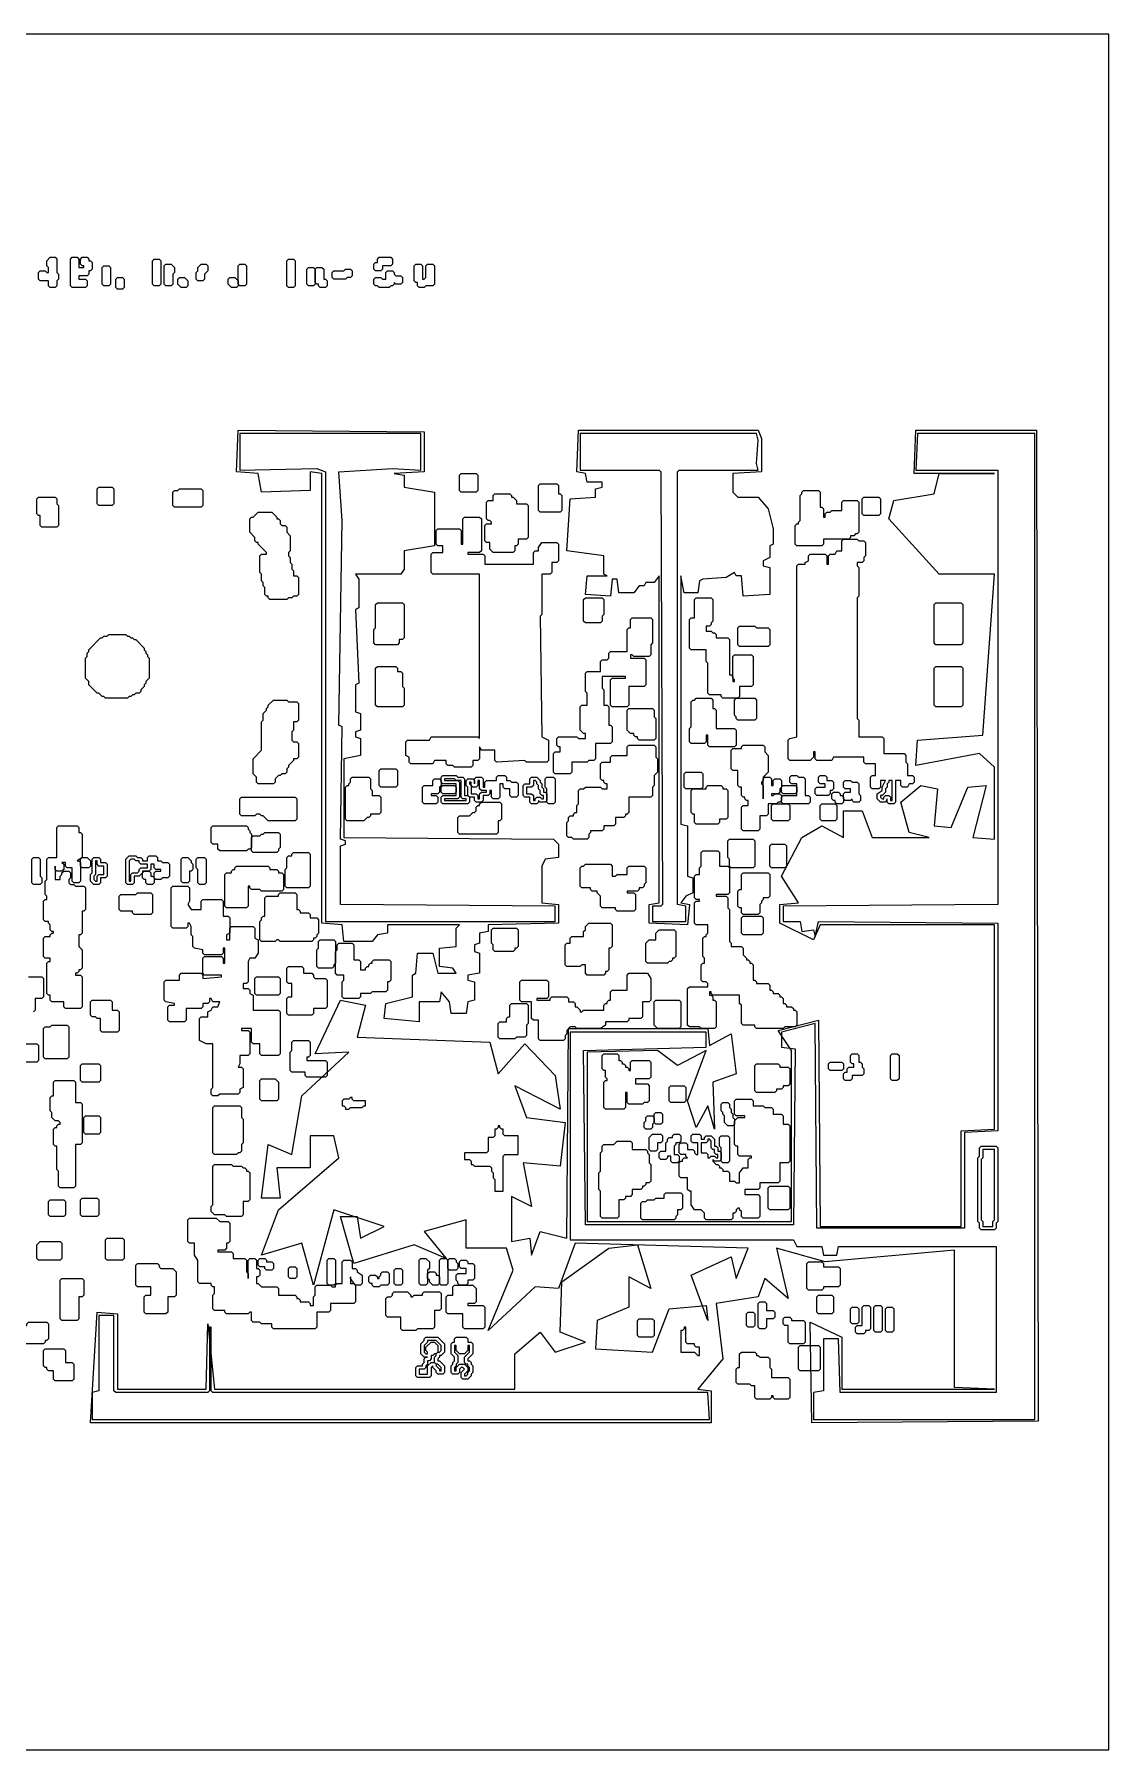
# Model space of a CAD drawing. Header units: metres. Extents: x 0 to 1023, y 1 to 1024.
# Drawn here: x 382 to 1023, y 1 to 1024 of the extents above; entities that cross this region are included whole.
import ezdxf

# ---------------------------------------------------------------- set-up
doc = ezdxf.new("R2010")
doc.units = ezdxf.units.M
doc.layers.add('A-FURN', color=2, linetype='Continuous')
doc.layers.add('A-WALL', color=1, linetype='Continuous')

msp = doc.modelspace()

# ---------------------------------------------------------------- linework, layer by layer
at = {"layer": 'A-FURN'}
for points in [[(0, 1024), (0, 1), (1023, 1), (1023, 1024), (0, 1024)], [(392, 891), (395, 891), (396, 890), (396, 882), (397, 881), (397, 878), (396, 877), (396, 874), (395, 873), (392, 873), (391, 874), (391, 877), (386, 877), (385, 878), (385, 882), (386, 883), (389, 883), (390, 882), (391, 882), (391, 885), (390, 886), (390, 889), (392, 891)], [(405, 891), (408, 891), (409, 890), (409, 885), (412, 885), (412, 886), (411, 886), (410, 887), (410, 890), (411, 891), (414, 891), (415, 890), (415, 889), (416, 889), (417, 888), (417, 884), (416, 883), (415, 883), (415, 881), (414, 880), (409, 880), (409, 878), (413, 878), (414, 877), (414, 874), (413, 873), (405, 873), (404, 874), (404, 890), (405, 891)], [(585, 884), (585, 887), (586, 888), (587, 888), (587, 890), (588, 891), (595, 891), (596, 890), (596, 887), (595, 886), (590, 886), (590, 884), (589, 883), (586, 883), (585, 884)], [(424, 886), (427, 886), (428, 885), (428, 875), (427, 874), (424, 874), (423, 875), (423, 885), (424, 886)], [(454, 890), (457, 890), (458, 889), (458, 875), (457, 874), (454, 874), (453, 875), (453, 889), (454, 890)], [(461, 887), (464, 887), (466, 885), (466, 882), (465, 881), (465, 875), (464, 874), (461, 874), (460, 875), (460, 886), (461, 887)], [(485, 887), (486, 886), (486, 883), (484, 881), (484, 878), (483, 877), (480, 877), (479, 878), (479, 882), (480, 883), (480, 885), (482, 887), (485, 887)], [(505, 887), (508, 887), (509, 886), (509, 875), (508, 874), (505, 874), (504, 875), (504, 886), (505, 887)], [(534, 890), (537, 890), (538, 889), (538, 874), (537, 873), (534, 873), (533, 874), (533, 889), (534, 890)], [(546, 885), (549, 885), (550, 884), (550, 875), (549, 874), (546, 874), (545, 875), (545, 884), (546, 885)], [(551, 885), (554, 885), (555, 884), (555, 878), (556, 878), (557, 877), (557, 874), (556, 873), (553, 873), (552, 874), (552, 875), (551, 875), (550, 876), (550, 884), (551, 885)], [(572, 883), (572, 880), (571, 879), (569, 879), (568, 878), (561, 878), (560, 879), (560, 882), (561, 883), (567, 883), (568, 884), (571, 884), (572, 883)], [(585, 878), (586, 879), (589, 879), (590, 878), (592, 878), (592, 882), (593, 883), (596, 883), (597, 882), (597, 881), (598, 880), (601, 880), (602, 879), (602, 876), (601, 875), (598, 875), (597, 876), (597, 875), (596, 874), (595, 874), (594, 873), (588, 873), (587, 874), (586, 874), (585, 875), (585, 878)], [(609, 886), (610, 887), (613, 887), (614, 886), (614, 878), (615, 878), (616, 879), (616, 886), (617, 887), (620, 887), (621, 886), (621, 875), (620, 874), (616, 874), (615, 873), (612, 873), (611, 874), (611, 876), (610, 876), (609, 877), (609, 886)], [(432, 879), (435, 879), (436, 878), (436, 873), (435, 872), (432, 872), (431, 873), (431, 878), (432, 879)], [(468, 878), (469, 879), (472, 879), (474, 877), (474, 874), (473, 873), (470, 873), (468, 875), (468, 878)], [(498, 878), (499, 879), (502, 879), (504, 877), (504, 874), (503, 873), (500, 873), (498, 875), (498, 878)], [(980, 788), (981, 197), (846, 196), (845, 256), (864, 247), (864, 216), (955, 216), (931, 217), (931, 299), (854, 292), (825, 300), (832, 270), (818, 282), (814, 271), (789, 267), (793, 234), (778, 216), (786, 215), (786, 196), (416, 196), (420, 262), (432, 261), (432, 216), (485, 216), (486, 255), (490, 216), (669, 216), (669, 237), (684, 250), (693, 238), (711, 244), (696, 250), (697, 280), (725, 300), (742, 302), (750, 276), (737, 283), (737, 265), (718, 257), (717, 240), (751, 238), (761, 264), (783, 266), (784, 257), (774, 284), (798, 295), (801, 282), (808, 300), (705, 303), (695, 276), (681, 277), (653, 251), (668, 287), (664, 300), (640, 300), (640, 317), (615, 310), (628, 294), (609, 302), (573, 291), (565, 319), (575, 319), (577, 306), (591, 313), (561, 323), (549, 278), (542, 303), (518, 296), (528, 323), (564, 354), (561, 367), (547, 367), (547, 348), (527, 348), (529, 330), (518, 330), (522, 362), (536, 356), (542, 391), (570, 417), (550, 416), (565, 448), (580, 445), (575, 426), (654, 423), (659, 404), (675, 422), (693, 403), (696, 383), (669, 397), (676, 378), (699, 375), (696, 349), (674, 351), (679, 325), (667, 331), (667, 304), (678, 306), (679, 296), (684, 310), (700, 306), (701, 431), (784, 431), (785, 421), (798, 428), (801, 404), (787, 399), (788, 371), (784, 385), (777, 372), (772, 388), (783, 418), (766, 409), (754, 418), (712, 417), (712, 316), (834, 316), (834, 418), (826, 430), (850, 436), (851, 313), (935, 313), (935, 370), (955, 371), (955, 493), (851, 493), (847, 484), (827, 494), (827, 505), (838, 506), (828, 522), (840, 545), (852, 552), (865, 545), (865, 561), (876, 561), (882, 545), (916, 545), (904, 548), (899, 566), (911, 576), (921, 574), (919, 552), (929, 551), (939, 575), (950, 576), (942, 545), (955, 544), (955, 587), (946, 595), (908, 588), (909, 603), (948, 606), (955, 702), (922, 702), (892, 735), (895, 746), (919, 750), (922, 762), (955, 762), (907, 762), (908, 788), (980, 788)], [(504, 788), (615, 787), (615, 763), (597, 762), (603, 761), (603, 754), (621, 751), (621, 719), (603, 716), (603, 705), (601, 702), (574, 702), (576, 699), (576, 682), (574, 681), (576, 637), (574, 636), (574, 620), (577, 619), (577, 609), (574, 608), (574, 605), (577, 604), (577, 594), (567, 592), (567, 545), (692, 544), (695, 541), (695, 533), (687, 532), (685, 528), (685, 506), (695, 505), (695, 494), (653, 493), (653, 489), (648, 488), (648, 482), (645, 481), (645, 477), (648, 476), (648, 464), (641, 463), (641, 460), (645, 459), (645, 448), (641, 447), (640, 440), (631, 440), (630, 447), (625, 453), (624, 447), (612, 447), (612, 435), (591, 437), (592, 446), (608, 450), (608, 463), (610, 464), (611, 476), (620, 476), (623, 464), (634, 464), (632, 467), (624, 468), (624, 479), (634, 480), (634, 491), (636, 493), (593, 493), (593, 488), (587, 487), (584, 483), (567, 483), (566, 493), (554, 494), (554, 762), (547, 763), (547, 752), (518, 751), (516, 762), (503, 763), (504, 788)], [(707, 788), (814, 788), (816, 783), (816, 763), (799, 762), (799, 751), (802, 748), (814, 748), (820, 741), (823, 729), (823, 720), (821, 719), (821, 712), (817, 710), (817, 707), (821, 706), (821, 690), (805, 689), (804, 701), (801, 701), (800, 703), (795, 700), (781, 699), (779, 698), (778, 691), (770, 691), (768, 701), (768, 553), (772, 552), (772, 522), (775, 521), (775, 512), (771, 510), (768, 506), (773, 505), (772, 493), (749, 494), (749, 505), (755, 506), (755, 701), (752, 697), (747, 697), (746, 695), (743, 695), (740, 691), (731, 691), (730, 699), (727, 699), (726, 689), (711, 690), (712, 701), (724, 701), (722, 702), (722, 713), (700, 716), (702, 747), (717, 748), (717, 753), (721, 754), (721, 757), (712, 757), (711, 762), (706, 763), (707, 788)], [(636, 761), (637, 762), (646, 762), (647, 761), (647, 752), (646, 751), (637, 751), (636, 752), (636, 761)], [(385, 748), (395, 748), (396, 747), (396, 744), (397, 743), (397, 731), (396, 730), (387, 730), (386, 731), (386, 737), (385, 737), (384, 738), (384, 747), (385, 748)], [(420, 753), (421, 754), (429, 754), (430, 753), (430, 744), (429, 743), (421, 743), (420, 744), (420, 753)], [(465, 751), (466, 752), (468, 752), (469, 753), (482, 753), (483, 752), (483, 743), (482, 742), (466, 742), (465, 743), (465, 751)], [(657, 750), (666, 750), (667, 749), (667, 748), (668, 748), (670, 746), (670, 744), (676, 744), (677, 743), (677, 724), (676, 723), (671, 723), (671, 720), (670, 719), (669, 719), (669, 716), (668, 715), (656, 715), (654, 717), (654, 721), (652, 721), (651, 722), (651, 731), (652, 732), (655, 732), (655, 733), (654, 734), (653, 734), (652, 735), (652, 745), (653, 746), (656, 746), (656, 749), (657, 750)], [(684, 756), (694, 756), (695, 755), (695, 750), (696, 750), (697, 749), (697, 740), (696, 739), (684, 739), (683, 740), (683, 755), (684, 756)], [(840, 751), (841, 752), (850, 752), (851, 751), (851, 742), (852, 742), (853, 741), (853, 736), (854, 736), (854, 738), (855, 739), (857, 739), (858, 740), (864, 740), (864, 745), (865, 746), (873, 746), (874, 745), (874, 727), (873, 726), (872, 726), (871, 725), (869, 725), (869, 724), (868, 723), (853, 723), (853, 720), (852, 719), (837, 719), (836, 720), (836, 731), (837, 732), (838, 732), (838, 733), (839, 734), (839, 749), (840, 750), (840, 751)], [(876, 747), (877, 748), (886, 748), (887, 747), (887, 738), (886, 737), (877, 737), (876, 738), (876, 747)], [(516, 739), (524, 739), (527, 736), (527, 735), (528, 735), (529, 734), (529, 732), (530, 731), (532, 731), (533, 730), (533, 727), (535, 725), (535, 716), (534, 715), (534, 713), (535, 712), (535, 709), (536, 708), (536, 705), (537, 704), (537, 701), (539, 701), (540, 700), (540, 690), (539, 689), (537, 689), (536, 688), (534, 688), (533, 687), (523, 687), (522, 688), (522, 689), (521, 689), (520, 690), (520, 694), (519, 695), (519, 697), (518, 698), (518, 702), (517, 703), (517, 713), (518, 714), (521, 714), (521, 715), (516, 720), (516, 721), (515, 721), (514, 722), (514, 724), (511, 727), (511, 735), (512, 736), (513, 736), (516, 739)], [(639, 736), (648, 736), (649, 735), (649, 716), (648, 715), (641, 715), (641, 714), (650, 714), (651, 713), (651, 708), (680, 708), (680, 715), (681, 716), (683, 716), (683, 718), (685, 721), (694, 721), (695, 720), (695, 710), (694, 709), (691, 709), (691, 703), (690, 702), (685, 702), (685, 678), (684, 677), (685, 605), (689, 603), (689, 591), (688, 590), (676, 590), (675, 591), (658, 590), (657, 591), (657, 597), (649, 597), (648, 599), (648, 592), (647, 591), (644, 591), (644, 588), (643, 587), (633, 587), (632, 588), (629, 588), (628, 589), (628, 591), (621, 591), (620, 589), (607, 589), (606, 590), (606, 593), (604, 594), (604, 602), (605, 603), (618, 603), (619, 605), (647, 605), (648, 604), (648, 702), (620, 702), (619, 703), (619, 714), (620, 715), (626, 715), (626, 719), (623, 719), (622, 720), (622, 728), (623, 729), (636, 729), (637, 728), (637, 720), (638, 720), (638, 735), (639, 736)], [(865, 723), (873, 723), (874, 722), (877, 722), (878, 721), (878, 713), (877, 712), (877, 710), (876, 709), (873, 709), (873, 707), (874, 706), (874, 689), (873, 688), (873, 616), (874, 615), (874, 605), (888, 605), (889, 604), (889, 595), (901, 595), (902, 594), (902, 590), (903, 589), (903, 582), (906, 582), (907, 581), (907, 578), (906, 577), (904, 577), (903, 575), (900, 575), (899, 576), (899, 579), (896, 579), (896, 566), (895, 565), (892, 565), (891, 566), (891, 568), (890, 566), (887, 566), (885, 568), (885, 571), (888, 573), (888, 575), (890, 579), (887, 579), (887, 575), (886, 574), (882, 574), (881, 575), (881, 581), (882, 582), (884, 582), (884, 589), (878, 589), (877, 590), (877, 593), (859, 593), (858, 591), (849, 591), (848, 592), (848, 596), (847, 596), (847, 593), (845, 591), (833, 591), (832, 592), (832, 603), (833, 604), (837, 605), (837, 707), (838, 708), (842, 708), (842, 709), (844, 710), (844, 713), (845, 714), (854, 714), (855, 713), (855, 708), (856, 708), (856, 713), (857, 714), (860, 714), (861, 716), (864, 716), (864, 722), (865, 723)], [(711, 688), (721, 688), (722, 687), (722, 678), (721, 677), (721, 674), (720, 673), (711, 673), (710, 674), (710, 687), (711, 688)], [(777, 688), (786, 688), (787, 687), (787, 674), (786, 673), (786, 672), (785, 671), (783, 671), (783, 668), (786, 668), (787, 667), (788, 667), (789, 666), (789, 664), (796, 664), (797, 663), (797, 642), (798, 642), (799, 641), (799, 638), (800, 638), (800, 639), (799, 640), (799, 653), (800, 654), (810, 654), (811, 653), (811, 636), (810, 635), (803, 635), (803, 629), (802, 628), (793, 628), (792, 629), (792, 630), (785, 630), (784, 631), (784, 649), (783, 650), (783, 657), (774, 657), (773, 658), (773, 675), (774, 676), (776, 676), (776, 687), (777, 688)], [(587, 685), (602, 685), (603, 684), (603, 664), (602, 663), (600, 663), (600, 661), (599, 660), (586, 660), (585, 661), (585, 669), (586, 670), (586, 684), (587, 685)], [(750, 676), (751, 675), (751, 661), (750, 660), (750, 654), (749, 653), (740, 653), (739, 654), (738, 654), (738, 652), (746, 652), (747, 651), (747, 636), (746, 635), (737, 635), (737, 624), (736, 623), (727, 623), (726, 624), (726, 639), (727, 640), (735, 640), (735, 641), (721, 641), (721, 634), (722, 633), (722, 624), (724, 624), (725, 623), (725, 612), (726, 612), (727, 611), (727, 602), (726, 601), (717, 601), (717, 592), (716, 591), (713, 591), (712, 590), (703, 590), (703, 584), (702, 583), (693, 583), (692, 584), (692, 595), (693, 596), (696, 596), (696, 599), (695, 599), (694, 600), (694, 604), (695, 605), (706, 605), (707, 604), (711, 604), (711, 607), (710, 607), (708, 609), (708, 623), (709, 624), (712, 624), (712, 631), (711, 632), (711, 643), (712, 644), (720, 644), (720, 650), (721, 651), (724, 651), (725, 652), (725, 655), (726, 656), (736, 656), (736, 669), (737, 670), (738, 670), (738, 675), (739, 676), (750, 676)], [(920, 685), (935, 685), (936, 684), (936, 661), (935, 660), (920, 660), (919, 661), (919, 684), (920, 685)], [(422, 664), (423, 664), (424, 665), (426, 665), (427, 666), (437, 666), (438, 665), (439, 665), (440, 664), (441, 664), (442, 663), (443, 663), (448, 658), (448, 657), (449, 656), (449, 655), (450, 654), (450, 653), (451, 652), (451, 640), (449, 638), (449, 637), (448, 636), (448, 635), (446, 633), (446, 632), (445, 631), (443, 631), (442, 630), (441, 630), (440, 629), (439, 629), (438, 628), (425, 628), (424, 629), (423, 629), (421, 631), (420, 631), (415, 636), (415, 638), (413, 640), (413, 652), (414, 653), (414, 655), (415, 656), (415, 657), (422, 664)], [(802, 670), (803, 671), (812, 671), (813, 670), (820, 670), (821, 669), (821, 660), (820, 659), (803, 659), (802, 660), (802, 670)], [(587, 647), (598, 647), (599, 646), (599, 644), (601, 644), (602, 643), (602, 635), (603, 634), (603, 624), (602, 623), (587, 623), (586, 624), (586, 646), (587, 647)], [(920, 647), (935, 647), (936, 646), (936, 624), (935, 623), (920, 623), (919, 624), (919, 646), (920, 647)], [(539, 626), (540, 625), (540, 615), (539, 614), (537, 614), (537, 609), (536, 608), (536, 603), (537, 602), (539, 602), (540, 601), (540, 593), (539, 592), (537, 592), (537, 591), (534, 588), (534, 587), (533, 586), (533, 584), (532, 583), (530, 583), (529, 582), (528, 582), (526, 580), (526, 578), (525, 577), (516, 577), (515, 578), (515, 581), (513, 583), (513, 592), (518, 597), (518, 614), (519, 615), (519, 619), (521, 621), (521, 622), (522, 623), (522, 624), (525, 627), (533, 627), (534, 626), (539, 626)], [(775, 627), (776, 627), (777, 628), (786, 628), (787, 627), (787, 622), (788, 622), (789, 621), (789, 610), (800, 610), (801, 609), (801, 600), (800, 599), (785, 599), (784, 600), (784, 606), (783, 606), (783, 602), (782, 601), (774, 601), (773, 602), (773, 610), (774, 611), (774, 626), (775, 627)], [(800, 627), (801, 628), (812, 628), (813, 627), (813, 616), (812, 615), (802, 615), (801, 616), (801, 617), (800, 618), (800, 627)], [(737, 622), (751, 622), (752, 621), (752, 617), (753, 616), (753, 604), (752, 603), (743, 603), (742, 604), (742, 605), (741, 605), (740, 606), (740, 607), (738, 607), (736, 609), (736, 621), (737, 622)], [(752, 600), (753, 599), (753, 593), (754, 592), (754, 584), (752, 582), (752, 576), (751, 575), (751, 570), (750, 569), (737, 569), (737, 560), (736, 559), (735, 559), (735, 558), (734, 557), (729, 557), (729, 553), (728, 552), (722, 552), (722, 550), (721, 549), (714, 549), (714, 548), (713, 547), (713, 545), (712, 544), (704, 544), (703, 545), (701, 545), (700, 546), (700, 554), (701, 555), (701, 557), (702, 558), (704, 558), (704, 559), (705, 560), (706, 560), (706, 564), (707, 565), (707, 573), (708, 574), (710, 574), (711, 575), (720, 575), (721, 574), (724, 574), (724, 577), (723, 577), (722, 578), (722, 579), (721, 579), (720, 580), (720, 589), (721, 590), (726, 590), (726, 593), (727, 594), (736, 594), (736, 599), (737, 600), (752, 600)], [(805, 600), (817, 600), (818, 599), (818, 596), (820, 594), (820, 584), (817, 581), (817, 579), (816, 578), (816, 577), (817, 576), (817, 568), (817, 580), (818, 581), (821, 581), (822, 580), (822, 576), (823, 576), (823, 579), (824, 580), (827, 580), (828, 579), (828, 575), (827, 574), (827, 572), (826, 571), (822, 571), (822, 570), (823, 570), (824, 571), (827, 571), (828, 570), (828, 567), (827, 566), (826, 566), (825, 565), (820, 565), (820, 559), (819, 558), (815, 558), (815, 550), (814, 549), (805, 549), (804, 550), (804, 563), (805, 564), (808, 564), (808, 567), (807, 567), (806, 568), (806, 569), (805, 569), (804, 570), (804, 575), (803, 575), (802, 576), (802, 585), (799, 585), (798, 586), (798, 597), (799, 598), (804, 598), (804, 599), (805, 600)], [(588, 585), (589, 586), (598, 586), (599, 585), (599, 576), (598, 575), (589, 575), (588, 576), (588, 585)], [(770, 583), (771, 584), (780, 584), (781, 583), (781, 575), (780, 574), (771, 574), (770, 575), (770, 583)], [(572, 581), (582, 581), (583, 580), (583, 574), (584, 573), (584, 570), (588, 570), (589, 569), (589, 560), (588, 559), (583, 559), (583, 558), (582, 557), (581, 557), (579, 555), (569, 555), (568, 556), (568, 575), (569, 576), (570, 576), (570, 577), (571, 578), (571, 580), (572, 581)], [(624, 580), (625, 579), (625, 576), (624, 575), (624, 572), (623, 571), (619, 571), (619, 570), (622, 570), (623, 569), (623, 566), (622, 565), (615, 565), (614, 566), (614, 575), (615, 576), (620, 576), (620, 579), (621, 580), (624, 580)], [(625, 581), (626, 582), (634, 582), (635, 581), (638, 581), (639, 580), (639, 570), (641, 570), (642, 569), (642, 566), (641, 565), (626, 565), (625, 566), (625, 569), (626, 570), (634, 570), (634, 577), (626, 577), (625, 578), (625, 581)], [(625, 575), (626, 576), (633, 576), (634, 575), (634, 572), (633, 571), (626, 571), (625, 572), (625, 575)], [(671, 577), (671, 570), (670, 569), (667, 569), (666, 570), (666, 574), (663, 574), (662, 575), (662, 577), (660, 577), (660, 569), (659, 568), (656, 568), (655, 569), (655, 573), (654, 573), (654, 571), (653, 570), (650, 570), (650, 567), (649, 566), (646, 566), (645, 567), (645, 569), (642, 569), (641, 570), (641, 575), (640, 576), (640, 579), (641, 580), (644, 580), (645, 579), (645, 577), (645, 580), (646, 581), (649, 581), (650, 580), (650, 575), (651, 575), (651, 578), (652, 579), (658, 579), (658, 581), (659, 582), (663, 582), (664, 581), (664, 579), (666, 579), (667, 578), (670, 578), (671, 577)], [(679, 581), (682, 581), (684, 579), (684, 578), (685, 577), (685, 575), (686, 574), (686, 572), (687, 572), (688, 571), (688, 567), (687, 566), (684, 566), (683, 567), (683, 566), (682, 565), (679, 565), (678, 566), (678, 569), (675, 569), (674, 570), (674, 576), (675, 577), (678, 577), (678, 580), (679, 581)], [(688, 581), (692, 581), (693, 580), (693, 566), (692, 565), (689, 565), (688, 566), (688, 574), (687, 575), (687, 580), (688, 581)], [(775, 574), (783, 574), (783, 575), (784, 576), (792, 576), (793, 575), (793, 574), (795, 574), (796, 573), (796, 557), (795, 556), (791, 556), (791, 554), (790, 553), (777, 553), (776, 554), (776, 559), (775, 559), (774, 560), (774, 573), (775, 574)], [(834, 582), (837, 582), (838, 581), (841, 581), (842, 580), (842, 570), (844, 570), (845, 569), (845, 566), (844, 565), (829, 565), (828, 566), (828, 569), (829, 570), (837, 570), (837, 577), (834, 577), (833, 578), (833, 581), (834, 582)], [(828, 575), (829, 576), (836, 576), (837, 575), (837, 572), (836, 571), (829, 571), (828, 572), (828, 575)], [(851, 582), (854, 582), (855, 581), (855, 579), (858, 579), (859, 578), (859, 574), (858, 573), (857, 573), (857, 571), (856, 570), (849, 570), (848, 571), (848, 574), (849, 575), (854, 575), (854, 577), (851, 577), (850, 578), (850, 581), (851, 582)], [(866, 579), (869, 579), (870, 578), (873, 578), (874, 577), (874, 571), (875, 570), (875, 567), (874, 566), (871, 566), (870, 567), (870, 568), (869, 567), (866, 567), (865, 568), (865, 571), (866, 572), (869, 572), (869, 574), (866, 574), (865, 575), (865, 578), (866, 579)], [(505, 568), (506, 569), (538, 569), (539, 568), (539, 556), (538, 555), (522, 555), (519, 558), (518, 558), (517, 559), (515, 559), (514, 558), (506, 558), (505, 559), (505, 568)], [(661, 565), (661, 556), (660, 555), (659, 555), (659, 548), (658, 547), (636, 547), (635, 548), (635, 557), (636, 558), (642, 558), (644, 560), (645, 560), (646, 561), (646, 563), (647, 564), (648, 564), (648, 565), (649, 566), (660, 566), (661, 565)], [(822, 564), (823, 565), (832, 565), (833, 564), (833, 556), (832, 555), (823, 555), (822, 556), (822, 564)], [(851, 564), (852, 565), (860, 565), (861, 564), (861, 556), (860, 555), (852, 555), (851, 556), (851, 564)], [(858, 571), (859, 572), (862, 572), (863, 571), (863, 570), (864, 570), (865, 569), (865, 566), (864, 565), (861, 565), (860, 566), (860, 567), (859, 567), (858, 568), (858, 571)], [(397, 552), (408, 552), (409, 551), (409, 548), (410, 548), (411, 547), (411, 533), (408, 531), (409, 531), (410, 530), (410, 519), (409, 518), (406, 518), (405, 519), (405, 527), (402, 527), (401, 528), (401, 530), (399, 530), (400, 529), (400, 526), (399, 525), (396, 525), (395, 526), (395, 528), (395, 520), (398, 520), (398, 522), (399, 523), (399, 524), (400, 525), (403, 525), (404, 524), (404, 521), (403, 520), (403, 518), (404, 517), (406, 517), (407, 516), (412, 516), (413, 515), (413, 502), (412, 501), (411, 501), (411, 488), (410, 487), (409, 487), (409, 480), (411, 478), (411, 467), (410, 466), (409, 466), (409, 465), (408, 464), (407, 464), (407, 463), (410, 463), (411, 462), (411, 444), (410, 443), (401, 443), (400, 444), (400, 447), (393, 447), (392, 448), (392, 451), (391, 451), (390, 452), (390, 470), (391, 471), (392, 471), (392, 473), (389, 473), (388, 474), (388, 485), (389, 486), (392, 486), (392, 487), (393, 488), (394, 488), (394, 489), (393, 489), (392, 490), (392, 493), (391, 494), (391, 495), (389, 495), (388, 496), (388, 507), (389, 508), (390, 508), (390, 510), (389, 511), (389, 519), (390, 520), (390, 532), (391, 533), (396, 533), (396, 551), (397, 552)], [(488, 551), (489, 552), (509, 552), (510, 551), (510, 550), (511, 549), (511, 548), (512, 547), (512, 539), (511, 538), (510, 538), (509, 537), (493, 537), (492, 538), (492, 541), (489, 541), (488, 542), (488, 551)], [(512, 545), (513, 546), (517, 546), (518, 547), (519, 547), (520, 548), (528, 548), (529, 547), (529, 539), (528, 538), (528, 537), (527, 536), (513, 536), (512, 537), (512, 545)], [(796, 543), (797, 544), (811, 544), (812, 543), (812, 528), (811, 527), (798, 527), (797, 528), (797, 532), (796, 533), (796, 543)], [(382, 533), (385, 533), (386, 532), (386, 522), (387, 521), (387, 518), (386, 517), (382, 517), (381, 518), (381, 532), (382, 533)], [(410, 532), (411, 533), (414, 533), (416, 531), (416, 528), (415, 527), (411, 527), (410, 528), (410, 532)], [(418, 533), (421, 533), (422, 532), (422, 530), (425, 530), (426, 529), (426, 522), (425, 521), (422, 521), (422, 518), (421, 517), (418, 517), (416, 519), (416, 523), (417, 524), (417, 532), (418, 533)], [(437, 532), (439, 534), (443, 534), (444, 533), (446, 533), (447, 532), (447, 531), (450, 531), (450, 533), (451, 534), (455, 534), (456, 533), (456, 531), (458, 531), (459, 530), (462, 530), (463, 529), (463, 522), (462, 521), (459, 521), (458, 520), (455, 520), (454, 521), (454, 524), (455, 525), (458, 525), (458, 526), (455, 526), (454, 527), (454, 529), (452, 529), (452, 526), (451, 525), (447, 525), (447, 524), (445, 522), (442, 522), (442, 518), (441, 517), (438, 517), (437, 518), (437, 532)], [(471, 533), (474, 533), (476, 531), (476, 530), (477, 529), (477, 526), (476, 525), (475, 525), (475, 519), (474, 518), (471, 518), (470, 519), (470, 532), (471, 533)], [(480, 533), (484, 533), (485, 532), (485, 518), (484, 517), (481, 517), (480, 518), (480, 526), (479, 527), (479, 532), (480, 533)], [(537, 536), (546, 536), (547, 535), (547, 516), (546, 515), (533, 515), (532, 516), (532, 526), (533, 527), (533, 533), (534, 534), (536, 534), (536, 535), (537, 536)], [(781, 537), (790, 537), (791, 536), (791, 528), (796, 528), (797, 527), (797, 512), (796, 511), (789, 511), (789, 510), (795, 510), (796, 509), (796, 503), (797, 502), (797, 483), (798, 482), (798, 480), (804, 480), (805, 479), (805, 475), (807, 473), (807, 472), (808, 472), (809, 471), (809, 470), (810, 470), (811, 469), (811, 460), (812, 460), (813, 459), (813, 458), (820, 458), (821, 457), (821, 454), (822, 454), (823, 453), (823, 452), (826, 452), (827, 451), (827, 450), (828, 450), (829, 449), (829, 446), (830, 446), (831, 445), (831, 444), (834, 444), (835, 443), (835, 442), (836, 442), (837, 441), (837, 433), (836, 432), (830, 432), (829, 431), (813, 431), (812, 432), (812, 433), (805, 433), (804, 434), (804, 445), (803, 446), (803, 451), (787, 451), (786, 452), (786, 453), (785, 453), (785, 451), (786, 451), (787, 450), (787, 448), (788, 448), (789, 447), (789, 432), (788, 431), (780, 431), (779, 432), (773, 432), (772, 433), (772, 455), (773, 456), (784, 456), (784, 458), (783, 459), (781, 459), (780, 460), (780, 469), (781, 470), (782, 470), (782, 473), (781, 474), (781, 485), (782, 486), (783, 486), (783, 487), (784, 488), (784, 493), (777, 493), (776, 494), (776, 506), (777, 507), (779, 507), (779, 508), (777, 508), (776, 509), (776, 522), (777, 523), (779, 523), (779, 527), (780, 528), (780, 536), (781, 537)], [(822, 541), (830, 541), (831, 540), (831, 528), (830, 527), (822, 527), (821, 528), (821, 540), (822, 541)], [(447, 524), (448, 525), (451, 525), (452, 524), (452, 522), (453, 522), (454, 521), (454, 518), (453, 517), (450, 517), (449, 518), (449, 520), (448, 520), (447, 521), (447, 524)], [(496, 504), (496, 523), (497, 524), (500, 524), (500, 525), (501, 526), (502, 526), (502, 527), (503, 528), (522, 528), (523, 527), (523, 526), (527, 526), (528, 525), (528, 524), (530, 524), (531, 523), (531, 514), (530, 513), (518, 513), (517, 514), (512, 514), (511, 515), (511, 516), (510, 516), (510, 504), (509, 503), (497, 503), (496, 504)], [(708, 527), (709, 528), (710, 528), (711, 529), (726, 529), (727, 528), (727, 522), (729, 522), (730, 523), (736, 523), (736, 527), (737, 528), (746, 528), (747, 527), (747, 518), (746, 517), (746, 516), (745, 515), (743, 515), (743, 514), (742, 513), (736, 513), (736, 512), (740, 512), (741, 511), (741, 502), (740, 501), (730, 501), (729, 502), (729, 503), (721, 503), (720, 504), (720, 510), (718, 512), (718, 513), (715, 513), (714, 514), (714, 515), (709, 515), (708, 516), (708, 527)], [(805, 524), (820, 524), (821, 523), (821, 510), (820, 509), (817, 509), (817, 508), (816, 507), (816, 506), (815, 505), (815, 500), (814, 499), (805, 499), (804, 500), (804, 503), (803, 503), (802, 504), (802, 513), (803, 514), (804, 514), (804, 523), (805, 524)], [(433, 510), (434, 511), (443, 511), (444, 512), (452, 512), (453, 511), (453, 500), (452, 499), (442, 499), (441, 500), (441, 501), (434, 501), (433, 502), (433, 510)], [(465, 516), (474, 516), (475, 515), (475, 507), (474, 505), (476, 502), (482, 502), (482, 507), (483, 508), (494, 508), (495, 507), (495, 498), (498, 498), (499, 497), (499, 488), (497, 487), (497, 484), (499, 484), (499, 491), (500, 492), (513, 492), (514, 491), (514, 485), (516, 484), (516, 476), (514, 473), (511, 473), (510, 471), (510, 459), (509, 458), (507, 458), (507, 455), (510, 455), (511, 454), (511, 452), (513, 451), (513, 442), (528, 442), (529, 441), (529, 416), (528, 415), (518, 415), (517, 416), (517, 422), (513, 422), (512, 423), (512, 431), (506, 431), (506, 430), (510, 430), (511, 429), (511, 416), (510, 415), (505, 415), (505, 410), (504, 408), (506, 408), (507, 407), (507, 396), (505, 395), (505, 393), (504, 392), (493, 392), (492, 391), (489, 391), (488, 392), (488, 395), (489, 396), (489, 422), (485, 422), (481, 424), (481, 437), (482, 438), (486, 438), (486, 441), (488, 442), (489, 444), (492, 444), (493, 447), (489, 447), (488, 449), (487, 449), (487, 447), (486, 446), (483, 446), (483, 444), (482, 443), (473, 443), (473, 436), (472, 435), (463, 435), (462, 436), (462, 444), (463, 445), (466, 445), (466, 446), (461, 447), (460, 448), (460, 459), (461, 460), (469, 460), (469, 463), (470, 464), (482, 464), (483, 463), (483, 461), (494, 462), (494, 463), (484, 463), (483, 464), (483, 473), (484, 474), (494, 474), (495, 473), (495, 470), (496, 470), (496, 479), (495, 479), (495, 476), (494, 475), (484, 475), (483, 476), (483, 478), (478, 479), (477, 480), (477, 486), (476, 487), (476, 492), (475, 494), (474, 494), (474, 492), (473, 491), (465, 491), (464, 492), (464, 515), (465, 516)], [(520, 509), (521, 510), (528, 510), (528, 511), (529, 512), (538, 512), (539, 511), (539, 502), (540, 502), (541, 501), (541, 500), (546, 500), (547, 499), (547, 497), (551, 497), (552, 496), (552, 488), (551, 487), (551, 486), (550, 485), (549, 485), (549, 484), (548, 483), (529, 483), (528, 484), (527, 484), (526, 483), (518, 483), (517, 484), (517, 495), (518, 496), (518, 497), (519, 498), (520, 498), (520, 509)], [(713, 494), (726, 494), (727, 493), (727, 480), (726, 479), (725, 479), (725, 466), (724, 465), (723, 465), (723, 464), (722, 463), (712, 463), (711, 464), (711, 469), (709, 469), (708, 468), (700, 468), (699, 469), (699, 481), (700, 482), (702, 482), (702, 485), (703, 486), (710, 486), (710, 489), (711, 490), (711, 492), (713, 494)], [(804, 497), (805, 498), (816, 498), (817, 497), (817, 488), (816, 487), (805, 487), (804, 488), (804, 497)], [(553, 484), (561, 484), (562, 483), (562, 470), (561, 469), (561, 468), (560, 467), (552, 467), (551, 468), (551, 478), (552, 479), (552, 483), (553, 484)], [(563, 481), (564, 482), (572, 482), (573, 481), (573, 472), (576, 472), (577, 471), (577, 466), (580, 466), (580, 467), (581, 468), (582, 468), (582, 469), (583, 470), (584, 470), (584, 471), (585, 472), (594, 472), (595, 471), (595, 460), (594, 459), (593, 459), (593, 454), (592, 453), (584, 453), (583, 452), (577, 452), (577, 450), (576, 449), (567, 449), (566, 450), (566, 459), (567, 460), (567, 463), (563, 463), (562, 464), (562, 477), (563, 478), (563, 481)], [(655, 490), (656, 491), (670, 491), (671, 490), (671, 480), (670, 479), (669, 479), (669, 478), (668, 477), (657, 477), (656, 478), (656, 481), (655, 482), (655, 490)], [(764, 490), (765, 489), (765, 474), (764, 473), (763, 473), (763, 472), (762, 471), (761, 471), (760, 470), (748, 470), (747, 471), (747, 482), (749, 484), (753, 484), (753, 488), (755, 490), (764, 490)], [(379, 462), (387, 462), (388, 461), (388, 450), (387, 449), (383, 449), (383, 442), (382, 441)], [(514, 461), (515, 462), (528, 462), (529, 461), (529, 452), (528, 451), (515, 451), (514, 452), (514, 461)], [(533, 467), (534, 468), (542, 468), (543, 467), (543, 464), (548, 464), (549, 463), (549, 462), (550, 461), (556, 461), (557, 460), (557, 444), (556, 443), (549, 443), (549, 440), (548, 439), (534, 439), (533, 440), (533, 449), (534, 450), (536, 450), (536, 458), (534, 458), (533, 459), (533, 467)], [(750, 461), (750, 448), (749, 447), (745, 447), (745, 438), (744, 437), (737, 437), (737, 436), (736, 435), (723, 435), (723, 433), (720, 431), (706, 431), (705, 432), (702, 432), (700, 430), (700, 428), (699, 427), (699, 425), (698, 424), (684, 424), (683, 425), (683, 436), (680, 436), (679, 437), (679, 447), (673, 447), (672, 448), (672, 459), (673, 460), (688, 460), (689, 459), (689, 450), (688, 449), (682, 449), (682, 448), (690, 448), (690, 449), (691, 450), (700, 450), (701, 449), (701, 447), (704, 447), (705, 446), (705, 444), (706, 444), (708, 442), (708, 441), (709, 441), (710, 442), (722, 442), (722, 445), (723, 446), (724, 446), (724, 447), (725, 448), (726, 448), (726, 453), (727, 454), (736, 454), (736, 463), (737, 464), (748, 464), (750, 461)], [(417, 448), (428, 448), (429, 447), (429, 442), (432, 442), (433, 441), (433, 430), (432, 429), (423, 429), (422, 430), (422, 437), (420, 437), (419, 438), (417, 438), (416, 439), (416, 447), (417, 448)], [(667, 446), (676, 446), (677, 445), (677, 434), (676, 433), (676, 427), (675, 426), (670, 426), (669, 425), (660, 425), (659, 426), (659, 434), (660, 435), (664, 435), (664, 437), (665, 438), (666, 438), (666, 445), (667, 446)], [(752, 447), (753, 448), (767, 448), (768, 447), (768, 432), (767, 431), (754, 431), (752, 433), (752, 447)], [(389, 432), (392, 432), (393, 433), (402, 433), (403, 432), (403, 414), (402, 413), (389, 413), (388, 414), (388, 431), (389, 432)], [(377, 422), (384, 422), (385, 421), (385, 412), (384, 411), (377, 411)], [(536, 423), (537, 424), (546, 424), (547, 423), (547, 415), (546, 414), (545, 414), (545, 412), (556, 412), (557, 411), (557, 403), (556, 402), (545, 402), (544, 403), (544, 405), (536, 405), (535, 406), (535, 417), (536, 418), (536, 423)], [(410, 409), (411, 410), (421, 410), (422, 409), (422, 400), (421, 399), (411, 399), (410, 400), (410, 409)], [(721, 415), (722, 416), (730, 416), (731, 415), (731, 412), (732, 412), (733, 411), (733, 410), (734, 410), (735, 409), (735, 408), (736, 408), (737, 407), (737, 406), (738, 406), (738, 411), (739, 412), (749, 412), (750, 411), (750, 402), (749, 401), (741, 401), (741, 398), (748, 398), (749, 397), (749, 388), (748, 387), (746, 387), (745, 386), (737, 386), (736, 387), (736, 393), (735, 393), (735, 384), (734, 383), (723, 383), (722, 384), (722, 399), (723, 400), (724, 400), (724, 401), (723, 402), (723, 406), (722, 406), (721, 407), (721, 415)], [(812, 409), (813, 410), (826, 410), (827, 409), (827, 408), (832, 408), (833, 407), (833, 398), (832, 397), (829, 397), (829, 396), (828, 395), (825, 395), (825, 394), (824, 393), (813, 393), (812, 394), (812, 409)], [(856, 410), (857, 411), (864, 411), (865, 410), (865, 407), (864, 406), (857, 406), (856, 407), (856, 410)], [(873, 416), (874, 415), (874, 411), (875, 411), (876, 410), (876, 408), (877, 407), (877, 404), (876, 403), (870, 403), (870, 401), (869, 400), (866, 400), (865, 401), (865, 404), (866, 405), (867, 405), (867, 407), (868, 408), (871, 408), (871, 410), (870, 410), (869, 411), (869, 415), (870, 416), (873, 416)], [(894, 416), (897, 416), (898, 415), (898, 401), (897, 400), (894, 400), (893, 401), (893, 415), (894, 416)], [(395, 400), (406, 400), (407, 399), (407, 387), (410, 387), (411, 386), (411, 363), (410, 362), (407, 362), (407, 337), (406, 336), (398, 336), (397, 337), (397, 346), (396, 347), (396, 361), (395, 361), (394, 362), (394, 371), (395, 372), (396, 372), (396, 373), (397, 374), (398, 374), (398, 375), (397, 376), (395, 376), (393, 378), (393, 381), (392, 382), (392, 390), (393, 391), (394, 391), (394, 399), (395, 400)], [(518, 401), (526, 401), (528, 399), (528, 389), (527, 388), (518, 388), (517, 389), (517, 400), (518, 401)], [(566, 388), (566, 385), (567, 385), (568, 384), (568, 383), (570, 383), (571, 384), (578, 384), (579, 385), (580, 385), (580, 388), (573, 388), (572, 389), (572, 390), (571, 390), (570, 389), (567, 389), (566, 388)], [(761, 396), (762, 397), (770, 397), (771, 396), (771, 388), (770, 387), (762, 387), (761, 388), (761, 396)], [(822, 384), (823, 383), (823, 380), (828, 380), (829, 379), (829, 374), (832, 374), (833, 373), (833, 352), (832, 351), (827, 351), (827, 340), (826, 339), (815, 339), (815, 336), (814, 335), (806, 335), (806, 332), (814, 332), (815, 331), (815, 319), (814, 318), (805, 318), (804, 319), (804, 322), (803, 323), (803, 324), (802, 324), (801, 323), (801, 322), (800, 321), (799, 321), (799, 318), (798, 317), (783, 317), (782, 318), (782, 321), (780, 323), (776, 323), (774, 326), (774, 334), (773, 334), (772, 335), (772, 342), (768, 342), (767, 343), (767, 351), (768, 352), (769, 352), (769, 353), (770, 354), (772, 354), (771, 355), (771, 356), (768, 356), (767, 357), (767, 362), (768, 363), (771, 363), (772, 362), (772, 359), (775, 359), (776, 358), (776, 357), (777, 356), (778, 356), (778, 363), (775, 363), (774, 364), (774, 367), (775, 368), (779, 368), (780, 367), (780, 365), (782, 365), (782, 366), (783, 367), (786, 367), (788, 365), (788, 361), (789, 361), (790, 360), (790, 358), (791, 358), (792, 357), (792, 353), (791, 352), (788, 352), (787, 353), (787, 352), (789, 350), (790, 350), (791, 349), (791, 348), (792, 348), (793, 347), (793, 346), (796, 346), (797, 345), (797, 340), (800, 340), (801, 339), (803, 339), (803, 345), (805, 348), (808, 348), (808, 353), (809, 354), (810, 354), (810, 355), (803, 355), (802, 356), (802, 361), (801, 361), (800, 362), (800, 376), (802, 378), (806, 378), (806, 379), (801, 379), (800, 380), (800, 388), (801, 389), (810, 389), (811, 388), (811, 385), (817, 385), (818, 384), (822, 384)], [(412, 378), (413, 379), (421, 379), (422, 378), (422, 369), (421, 368), (413, 368), (412, 369), (412, 378)], [(490, 385), (505, 385), (506, 384), (506, 378), (507, 377), (507, 363), (506, 362), (506, 358), (505, 357), (504, 357), (503, 356), (490, 356), (489, 357), (489, 384), (490, 385)], [(748, 379), (751, 379), (752, 378), (752, 375), (751, 374), (751, 372), (750, 371), (747, 371), (746, 372), (746, 375), (747, 376), (747, 378), (748, 379)], [(753, 381), (756, 381), (757, 380), (757, 375), (756, 374), (753, 374), (752, 375), (752, 380), (753, 381)], [(793, 387), (796, 387), (797, 386), (797, 384), (798, 383), (798, 381), (799, 380), (799, 378), (800, 377), (800, 374), (799, 373), (796, 373), (794, 375), (794, 379), (793, 380), (793, 381), (792, 382), (792, 386), (793, 387)], [(659, 373), (659, 372), (658, 371), (657, 371), (657, 367), (656, 366), (653, 366), (653, 358), (652, 357), (639, 357), (639, 353), (642, 353), (643, 352), (643, 350), (644, 350), (645, 349), (654, 349), (655, 348), (655, 346), (656, 345), (656, 342), (657, 341), (657, 334), (662, 334), (662, 355), (663, 356), (671, 356), (671, 367), (663, 367), (662, 368), (662, 371), (661, 371), (660, 372), (660, 373), (659, 373)], [(738, 364), (739, 363), (739, 359), (747, 359), (748, 358), (748, 357), (749, 356), (749, 351), (750, 350), (750, 340), (749, 339), (747, 339), (747, 338), (746, 337), (745, 337), (745, 336), (744, 335), (739, 335), (739, 332), (738, 331), (735, 331), (735, 330), (734, 329), (731, 329), (731, 319), (730, 318), (721, 318), (720, 319), (720, 334), (719, 335), (719, 345), (720, 346), (720, 357), (721, 358), (721, 361), (722, 362), (728, 362), (730, 364), (738, 364)], [(756, 368), (757, 367), (757, 364), (756, 363), (754, 363), (754, 359), (753, 358), (750, 358), (749, 359), (749, 366), (751, 368), (756, 368)], [(764, 368), (767, 368), (768, 367), (768, 364), (767, 363), (765, 363), (765, 362), (764, 361), (764, 356), (766, 356), (767, 355), (767, 352), (766, 351), (763, 351), (762, 352), (762, 355), (760, 355), (760, 354), (759, 353), (756, 353), (755, 354), (755, 357), (756, 358), (759, 358), (759, 363), (760, 364), (760, 365), (761, 366), (763, 366), (763, 367), (764, 368)], [(792, 367), (796, 367), (797, 366), (797, 352), (796, 351), (793, 351), (792, 352), (792, 360), (791, 361), (791, 366), (792, 367)], [(948, 359), (948, 354), (947, 353), (947, 317), (948, 316), (948, 313), (954, 313), (954, 316), (955, 317), (955, 359), (948, 359)], [(490, 350), (500, 350), (501, 349), (506, 349), (507, 348), (508, 348), (509, 347), (509, 346), (510, 346), (511, 345), (511, 329), (510, 328), (507, 328), (507, 320), (506, 319), (497, 319), (496, 320), (490, 320), (488, 322), (488, 325), (489, 326), (489, 349), (490, 350)], [(391, 328), (392, 329), (400, 329), (401, 328), (401, 320), (400, 319), (392, 319), (391, 320), (391, 328)], [(410, 329), (411, 330), (420, 330), (421, 329), (421, 320), (420, 319), (411, 319), (410, 320), (410, 329)], [(769, 332), (769, 324), (768, 323), (766, 323), (766, 320), (765, 319), (765, 318), (764, 317), (745, 317), (744, 318), (744, 327), (745, 328), (747, 328), (748, 329), (752, 329), (753, 330), (758, 330), (758, 332), (759, 333), (768, 333), (769, 332)], [(820, 336), (821, 337), (832, 337), (833, 336), (833, 324), (832, 323), (821, 323), (820, 324), (820, 336)], [(474, 317), (475, 318), (491, 318), (493, 316), (498, 316), (499, 315), (499, 304), (498, 303), (497, 303), (497, 300), (496, 299), (492, 299), (492, 298), (500, 298), (501, 297), (501, 294), (508, 294), (509, 293), (509, 286), (510, 285), (510, 282), (510, 293), (511, 294), (514, 294), (515, 293), (515, 288), (516, 288), (517, 287), (517, 284), (516, 283), (515, 283), (515, 279), (516, 279), (518, 277), (527, 277), (528, 276), (528, 272), (538, 272), (539, 271), (539, 270), (540, 270), (541, 269), (541, 268), (546, 268), (547, 267), (547, 266), (549, 266), (549, 271), (550, 272), (550, 277), (551, 278), (559, 278), (560, 277), (562, 277), (562, 278), (563, 279), (566, 279), (566, 292), (567, 293), (571, 293), (572, 292), (572, 288), (574, 288), (575, 287), (575, 286), (578, 284), (578, 279), (577, 278), (574, 278), (571, 282), (571, 283), (571, 279), (573, 279), (574, 278), (574, 268), (573, 267), (559, 267), (559, 263), (558, 262), (551, 262), (551, 253), (550, 252), (525, 252), (524, 253), (524, 255), (518, 255), (517, 256), (513, 256), (512, 257), (512, 262), (511, 262), (510, 261), (497, 261), (496, 262), (496, 263), (490, 263), (489, 264), (489, 272), (490, 273), (490, 277), (489, 277), (488, 278), (488, 279), (481, 279), (480, 280), (480, 293), (478, 296), (478, 303), (475, 303), (474, 304), (474, 317)], [(384, 302), (386, 304), (398, 304), (399, 303), (399, 294), (398, 293), (385, 293), (384, 294), (384, 302)], [(426, 306), (435, 306), (436, 305), (436, 294), (435, 293), (426, 293), (425, 294), (425, 305), (426, 306)], [(444, 291), (456, 291), (457, 290), (457, 289), (458, 288), (465, 288), (467, 286), (467, 272), (466, 271), (462, 271), (462, 262), (461, 261), (449, 261), (448, 262), (448, 271), (449, 272), (452, 272), (452, 277), (444, 277), (443, 278), (443, 290), (444, 291)], [(516, 293), (517, 294), (520, 294), (521, 293), (521, 292), (524, 292), (525, 291), (525, 288), (524, 287), (521, 287), (520, 288), (520, 289), (517, 289), (516, 290), (516, 293)], [(535, 289), (538, 289), (539, 288), (539, 283), (538, 282), (535, 282), (534, 283), (534, 288), (535, 289)], [(558, 294), (561, 294), (562, 293), (562, 279), (561, 278), (558, 278), (557, 279), (557, 293), (558, 294)], [(598, 288), (601, 288), (602, 287), (602, 279), (601, 278), (598, 278), (597, 279), (597, 287), (598, 288)], [(613, 294), (616, 294), (618, 292), (618, 288), (617, 287), (617, 279), (616, 278), (613, 278), (612, 279), (612, 293), (613, 294)], [(625, 294), (628, 294), (629, 293), (629, 279), (628, 278), (625, 278), (624, 279), (624, 293), (625, 294)], [(629, 293), (630, 294), (633, 294), (634, 293), (634, 292), (635, 291), (635, 288), (634, 287), (630, 287), (629, 288), (629, 293)], [(637, 293), (640, 293), (641, 292), (641, 291), (644, 291), (645, 290), (645, 282), (644, 281), (641, 281), (641, 279), (640, 278), (636, 278), (635, 279), (635, 280), (634, 281), (634, 284), (635, 285), (640, 285), (640, 288), (637, 288), (636, 289), (636, 292), (637, 293)], [(843, 291), (844, 292), (852, 292), (853, 291), (853, 289), (862, 289), (863, 288), (863, 278), (862, 277), (853, 277), (853, 276), (852, 275), (844, 275), (843, 276), (843, 291)], [(399, 282), (411, 282), (412, 281), (412, 272), (411, 271), (409, 271), (409, 258), (408, 257), (399, 257), (398, 258), (398, 281), (399, 282)], [(593, 286), (594, 285), (594, 279), (593, 278), (589, 278), (588, 277), (585, 277), (584, 278), (584, 279), (583, 279), (582, 280), (582, 283), (583, 284), (586, 284), (587, 283), (587, 282), (588, 282), (588, 283), (589, 284), (589, 285), (590, 286), (593, 286)], [(617, 285), (618, 286), (621, 286), (622, 285), (622, 284), (623, 284), (624, 283), (624, 279), (623, 278), (620, 278), (618, 280), (618, 281), (617, 282), (617, 285)], [(633, 278), (644, 278), (646, 276), (646, 268), (645, 267), (641, 267), (641, 266), (650, 266), (651, 265), (651, 253), (650, 252), (639, 252), (638, 253), (638, 261), (629, 261), (628, 262), (628, 271), (629, 272), (632, 272), (632, 277), (633, 278)], [(592, 270), (593, 271), (595, 271), (596, 272), (596, 273), (597, 274), (605, 274), (607, 272), (607, 271), (608, 271), (609, 272), (614, 272), (614, 273), (615, 274), (624, 274), (625, 273), (625, 264), (624, 263), (621, 263), (621, 253), (620, 252), (611, 252), (610, 251), (602, 251), (601, 252), (601, 259), (593, 259), (592, 260), (592, 270)], [(815, 268), (818, 268), (819, 267), (819, 263), (823, 263), (824, 262), (824, 259), (823, 258), (819, 258), (819, 253), (818, 252), (815, 252), (814, 253), (814, 267), (815, 268)], [(849, 271), (850, 272), (858, 272), (859, 271), (859, 262), (858, 261), (850, 261), (849, 262), (849, 271)], [(880, 266), (881, 265), (881, 252), (880, 251), (878, 251), (878, 250), (877, 249), (873, 249), (872, 250), (872, 253), (873, 254), (876, 254), (876, 265), (877, 266), (880, 266)], [(884, 266), (887, 266), (888, 265), (888, 251), (887, 250), (884, 250), (883, 251), (883, 265), (884, 266)], [(376, 253), (377, 254), (378, 254), (378, 255), (379, 256), (390, 256), (391, 255), (391, 246), (390, 245), (389, 245), (389, 244), (388, 243), (377, 243), (376, 244), (376, 253)], [(742, 257), (743, 258), (751, 258), (752, 257), (752, 248), (751, 247), (743, 247), (742, 248), (742, 257)], [(808, 262), (811, 262), (812, 261), (812, 254), (811, 253), (808, 253), (807, 254), (807, 261), (808, 262)], [(830, 259), (833, 259), (834, 258), (834, 257), (841, 257), (842, 256), (842, 244), (841, 243), (833, 243), (832, 244), (832, 254), (830, 254), (829, 255), (829, 258), (830, 259)], [(870, 265), (873, 265), (874, 264), (874, 256), (873, 255), (870, 255), (869, 256), (869, 264), (870, 265)], [(891, 265), (894, 265), (895, 264), (895, 251), (894, 250), (891, 250), (890, 251), (890, 264), (891, 265)], [(616, 247), (623, 247), (627, 243), (627, 238), (625, 236), (624, 236), (624, 235), (623, 234), (623, 233), (624, 233), (627, 230), (627, 226), (626, 225), (623, 225), (622, 226), (622, 227), (620, 229), (620, 230), (619, 229), (619, 224), (618, 223), (611, 223), (610, 224), (610, 229), (611, 230), (614, 230), (614, 231), (615, 232), (615, 234), (616, 235), (617, 235), (615, 235), (613, 237), (613, 243), (615, 245), (615, 246), (616, 247)], [(634, 247), (640, 247), (641, 246), (641, 244), (643, 244), (644, 243), (644, 237), (641, 234), (641, 233), (642, 233), (643, 232), (643, 231), (644, 230), (644, 226), (643, 225), (643, 224), (641, 222), (638, 222), (637, 223), (637, 226), (639, 228), (638, 229), (637, 229), (636, 228), (636, 226), (635, 225), (632, 225), (631, 226), (631, 230), (632, 231), (632, 232), (633, 233), (633, 235), (631, 237), (631, 243), (632, 244), (633, 244), (633, 246), (634, 247)], [(770, 253), (770, 252), (769, 251), (768, 251), (768, 238), (776, 238), (778, 236), (779, 236), (779, 241), (777, 241), (776, 242), (776, 243), (772, 243), (771, 244), (771, 253), (770, 253)], [(388, 239), (389, 240), (400, 240), (401, 239), (401, 232), (405, 232), (406, 231), (406, 222), (405, 221), (395, 221), (394, 222), (394, 227), (391, 227), (390, 228), (390, 229), (389, 229), (388, 230), (388, 239)], [(803, 237), (804, 238), (812, 238), (813, 237), (813, 236), (814, 236), (815, 235), (820, 235), (821, 234), (821, 229), (822, 228), (822, 223), (832, 223), (833, 222), (833, 211), (832, 210), (824, 210), (823, 211), (823, 212), (822, 212), (822, 211), (821, 210), (813, 210), (812, 211), (812, 218), (810, 218), (809, 219), (802, 219), (801, 220), (801, 228), (802, 229), (803, 229), (803, 237)], [(839, 242), (850, 242), (851, 241), (851, 228), (850, 227), (839, 227), (838, 228), (838, 241), (839, 242)]]:
    msp.add_lwpolyline(points, dxfattribs=at)
at = {"layer": 'A-WALL'}
for points in [[(505, 786), (505, 764), (551, 765), (556, 763), (556, 495), (693, 495), (693, 504), (565, 505), (565, 540), (568, 541), (568, 543), (565, 544), (566, 611), (564, 612), (566, 734), (564, 763), (596, 765), (613, 764), (613, 786), (505, 786)], [(909, 786), (908, 764), (957, 764), (957, 505), (829, 504), (829, 495), (839, 495), (840, 489), (847, 490), (848, 486), (850, 495), (957, 494), (957, 370), (937, 369), (937, 312), (849, 312), (848, 434), (828, 429), (828, 420), (836, 419), (835, 314), (711, 314), (710, 418), (783, 420), (783, 429), (702, 429), (702, 305), (835, 305), (837, 301), (852, 301), (853, 296), (861, 296), (862, 301), (956, 301), (956, 214), (863, 214), (862, 246), (853, 246), (853, 215), (847, 214), (847, 198), (979, 198), (979, 786), (909, 786)], [(708, 786), (708, 764), (755, 764), (756, 763), (757, 505), (756, 504), (751, 504), (751, 495), (771, 495), (771, 504), (766, 505), (766, 763), (767, 764), (814, 764), (813, 768), (814, 782), (813, 786), (708, 786)], [(627, 580), (627, 579), (635, 579), (636, 578), (636, 569), (635, 568), (627, 568), (627, 567), (640, 567), (640, 568), (638, 568), (637, 569), (637, 579), (634, 579), (633, 580), (627, 580)], [(642, 578), (642, 577), (643, 576), (643, 571), (646, 571), (647, 570), (647, 568), (648, 568), (648, 571), (649, 572), (652, 572), (652, 573), (649, 573), (648, 574), (648, 579), (647, 579), (647, 576), (646, 575), (644, 575), (643, 576), (643, 578), (642, 578)], [(680, 579), (680, 576), (679, 575), (676, 575), (676, 571), (679, 571), (680, 570), (680, 567), (681, 567), (681, 568), (682, 569), (684, 569), (685, 568), (686, 568), (686, 570), (685, 570), (684, 571), (684, 573), (683, 574), (683, 576), (682, 577), (682, 578), (681, 579), (680, 579)], [(892, 579), (892, 578), (891, 577), (891, 575), (890, 574), (890, 572), (888, 570), (887, 570), (887, 569), (888, 568), (889, 568), (889, 569), (890, 570), (892, 570), (893, 569), (893, 567), (894, 567), (894, 579), (892, 579)], [(450, 529), (446, 529), (445, 530), (445, 531), (443, 531), (442, 532), (440, 532), (439, 531), (439, 519), (440, 519), (440, 523), (441, 524), (444, 524), (445, 525), (445, 526), (446, 527), (450, 527), (450, 529)], [(419, 531), (419, 523), (418, 522), (418, 520), (419, 519), (420, 519), (420, 522), (421, 523), (424, 523), (424, 528), (421, 528), (420, 529), (420, 531), (419, 531)], [(780, 363), (780, 357), (783, 357), (784, 356), (784, 354), (785, 354), (786, 355), (788, 355), (789, 354), (790, 354), (790, 356), (789, 356), (788, 357), (788, 359), (787, 359), (786, 360), (786, 364), (785, 365), (784, 365), (784, 364), (783, 363), (780, 363)], [(947, 361), (956, 361), (957, 360), (957, 316), (956, 315), (956, 312), (955, 311), (947, 311), (946, 312), (946, 315), (945, 316), (945, 354), (946, 355), (946, 360), (947, 361)], [(421, 260), (421, 215), (417, 214), (417, 198), (785, 198), (784, 214), (489, 214), (488, 215), (488, 253), (487, 253), (487, 215), (486, 214), (431, 214), (430, 215), (430, 260), (421, 260)], [(622, 245), (617, 245), (617, 244), (615, 242), (615, 238), (616, 237), (617, 237), (617, 238), (616, 239), (616, 241), (619, 244), (621, 244), (623, 242), (623, 238), (622, 237), (621, 237), (620, 236), (619, 236), (619, 234), (618, 233), (617, 233), (617, 231), (616, 230), (616, 229), (615, 228), (612, 228), (612, 225), (617, 225), (617, 230), (619, 232), (621, 232), (622, 231), (622, 230), (624, 228), (624, 227), (625, 227), (625, 229), (623, 231), (622, 231), (621, 232), (621, 235), (622, 236), (622, 237), (623, 238), (624, 238), (625, 239), (625, 242), (622, 245)], [(633, 242), (633, 238), (635, 236), (635, 232), (634, 231), (634, 230), (633, 229), (633, 227), (634, 227), (634, 229), (636, 231), (639, 231), (641, 229), (641, 227), (639, 225), (639, 224), (640, 224), (641, 225), (641, 226), (642, 227), (642, 229), (641, 230), (641, 231), (640, 231), (639, 232), (639, 235), (642, 238), (642, 242), (641, 242), (641, 239), (639, 237), (636, 237), (634, 239), (634, 242), (633, 242)]]:
    msp.add_lwpolyline(points, dxfattribs=at)

doc.saveas('drawing.dxf')
